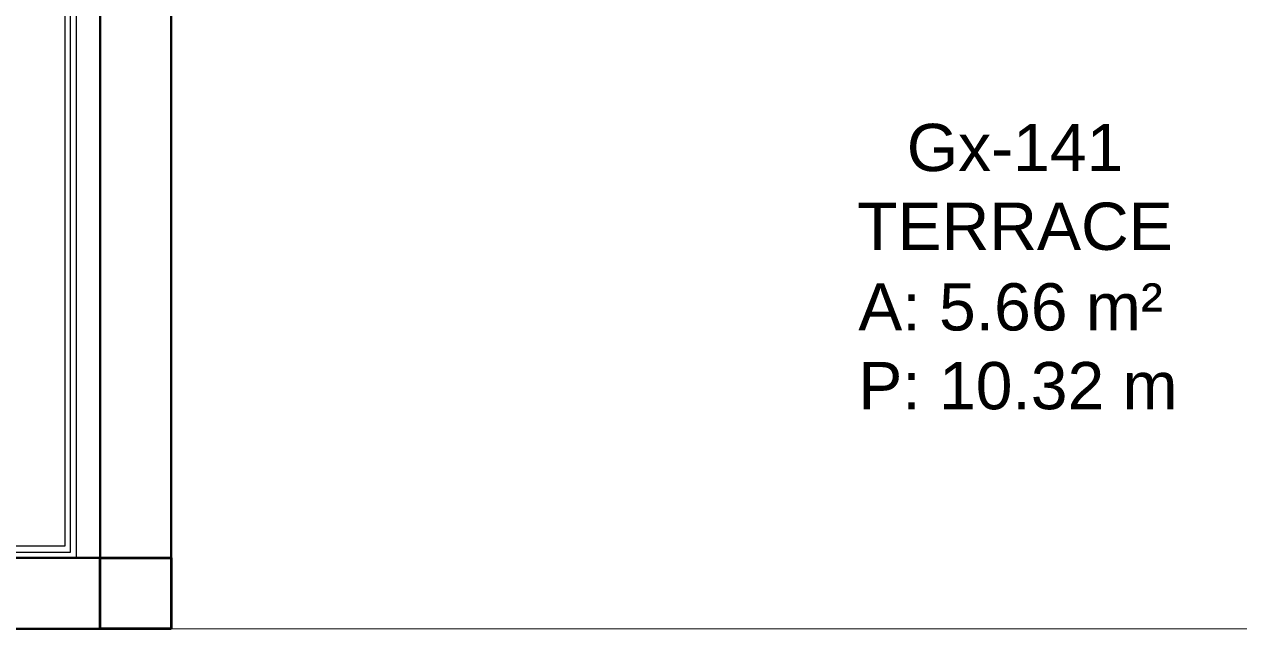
# Model space of a CAD drawing. Header units: centimetres. Extents: x 118932 to 154602, y -32682 to -23521.
# Drawn here: x 140143.1 to 140400, y -27236 to -27107.9 of the extents above; entities that cross this region are included whole.
import ezdxf

# ---------------------------------------------------------------- set-up
doc = ezdxf.new("R2010")
doc.units = ezdxf.units.CM
doc.header["$LTSCALE"] = 50
doc.header["$MEASUREMENT"] = 0
for name, color, linetype, lineweight, true_color in [('GEN_00_BL_Yazı', 7, 'Continuous', 0, 0x4f5250), ('GEN_00_BL_Ölçü Dış', 7, 'Continuous', 5, 0x766a5e), ('GEN_01_TA_Kolon', 7, 'Continuous', 35, 0xd05d28), ('GEN_05_ML_Alçıpan_giydirme', 7, 'Continuous', 18, 0x7ebab5), ('GEN_06_GR_Orta', 7, 'Continuous', 20, 0x7a7b7a), ('KALACAK DUVARLAR', 7, 'Continuous', 30, 0x005387)]:
    doc.layers.add(name, color=color, linetype=linetype, lineweight=lineweight, true_color=true_color)
doc.styles.add('ARIAL', font='arial.ttf')

# ---------------------------------------------------------------- blocks, each defined once
blk = doc.blocks.new('LEVEL 0_E BLOK_GÖRÜNÜŞ')
at = {"layer": 'GEN_06_GR_Orta', "elevation": 0}
blk.add_lwpolyline([(3163.68, -1715.57), (2432.68, -1715.37)], dxfattribs=at)
blk = doc.blocks.new('LEVEL 0-1_D BLOK_KOLON')
at = {"layer": 'GEN_01_TA_Kolon'}
blk.add_lwpolyline([(1382, -172.9), (1367, -172.9), (1367, -157.9), (1382, -157.9)], close=True, dxfattribs=at)
blk = doc.blocks.new('KALACAK DUVALAR LEVEL 0 D BLOK')
at = {"layer": 'KALACAK DUVARLAR', "elevation": 0}
blk.add_lwpolyline([(7.5, 762.34), (7.5, -7.5), (-82.5, -7.5), (-82.5, 7.5), (-7.5, 7.5), (-7.5, 451.45), (-16, 451.45), (-16, 466.45), (-7.5, 466.45), (-7.5, 807.04), (-68, 807.04), (-68, 973.95), (-71.5, 973.95), (-71.5, 990.45), (262.95, 990.45), (262.95, 975.34), (7.5, 975.34), (7.5, 172.89)], dxfattribs=at)
blk = doc.blocks.new('TEFRISLI MAHAL LEVEL 0 D BLOK')
at = {"layer": 'GEN_00_BL_Yazı', "transparency": 33554687, "insert": (970.88, -642.67, 0), "char_height": 10, "width": 226.0759, "attachment_point": 1, "style": 'ARIAL'}
blk.add_mtext('\\pxqc;Gx-141\\PTERRACE', dxfattribs=at)
at = {"layer": 'GEN_00_BL_Yazı', "transparency": 33554687, "insert": (1040.76, -676.4), "char_height": 10, "attachment_point": 1, "style": 'ARIAL'}
blk.add_mtext_dynamic_manual_height_columns('\\A1;\\pxi-3,l4,ql,t4;A: 5.66 m²\\PP: 10.32 m', width=228.7768, gutter_width=8.33, heights=[129.13], dxfattribs=at)
blk = doc.blocks.new('level 1 d blok duvarlar')
at = {"layer": 'GEN_05_ML_Alçıpan_giydirme', "elevation": 0}
for points in [[(1440.66, -1111.22), (1244.41, -1111.22), (1244.41, -1614.72), (1364.41, -1614.72), (1364.41, -1632.22), (1244.41, -1632.22), (1244.41, -2073.67), (1594.91, -2073.67), (1594.91, -1632.22), (1587.41, -1632.22), (1587.41, -1614.72), (1594.91, -1614.72), (1594.91, -1281.63), (1539.41, -1281.63), (1539.41, -1111.22), (1531.91, -1111.22), (1531.91, -1085.72), (1871.61, -1085.72)], [(1871.61, -1084.47), (1530.66, -1084.47), (1530.66, -1112.47), (1538.16, -1112.47), (1538.16, -1282.88), (1593.66, -1282.88), (1593.66, -1613.47), (1586.16, -1613.47), (1586.16, -1633.47), (1593.66, -1633.47), (1593.66, -2072.42), (1245.66, -2072.42), (1245.66, -1633.47), (1365.66, -1633.47), (1365.66, -1613.47), (1245.66, -1613.47), (1245.66, -1112.47), (1440.66, -1112.47)], [(1440.66, -1109.97), (1243.16, -1109.97), (1243.16, -1615.97), (1363.16, -1615.97), (1363.16, -1630.97), (1243.16, -1630.97), (1243.16, -2074.92), (1596.16, -2074.92), (1596.16, -1630.97), (1588.66, -1630.97), (1588.66, -1615.97), (1596.16, -1615.97), (1596.16, -1280.38), (1540.66, -1280.38), (1540.66, -1109.97), (1533.16, -1109.97), (1533.16, -1086.97), (1871.61, -1086.97)]]:
    blk.add_lwpolyline(points, dxfattribs=at)

msp = doc.modelspace()

# ---------------------------------------------------------------- block references
for name, p in [('LEVEL 0_E BLOK_GÖRÜNÜŞ', (137741.49, -25520.47, 0)), ('LEVEL 0-1_D BLOK_KOLON', (138792.17, -27062.94, 0)), ('KALACAK DUVALAR LEVEL 0 D BLOK', (140166.67, -27228.34, 0)), ('level 1 d blok duvarlar', (138558, -25145.92))]:
    msp.add_blockref(name, p)
at = {"layer": 'GEN_00_BL_Ölçü Dış'}
msp.add_blockref('TEFRISLI MAHAL LEVEL 0 D BLOK', (139268.8, -26486.31), dxfattribs=at)

doc.saveas('drawing.dxf')
